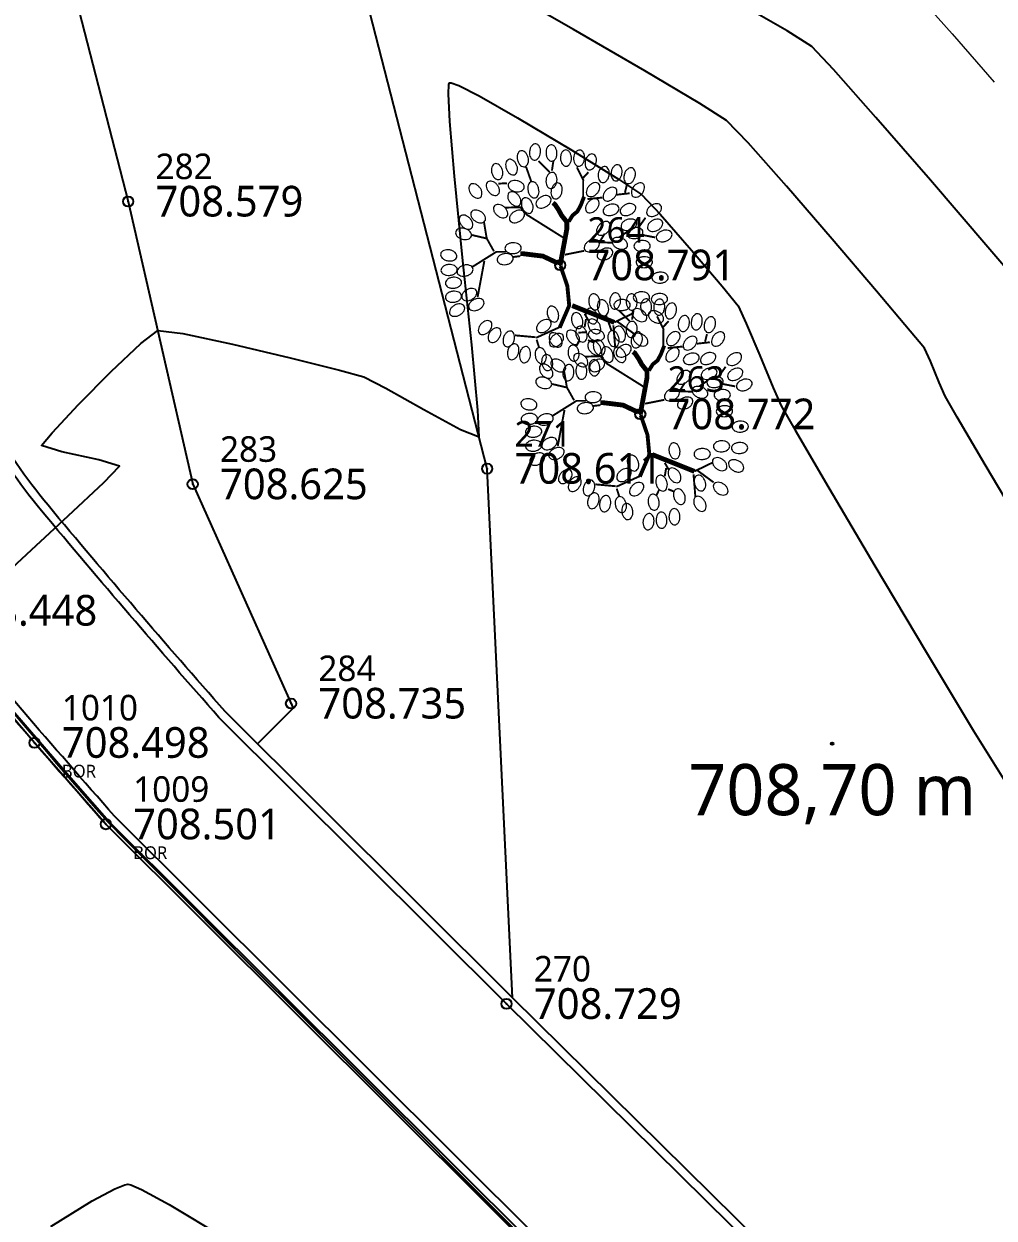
# Model space of a CAD drawing. Header units: metres. Extents: x 429510 to 429857, y 4467140 to 4467333.
# Drawn here: x 429558.35 to 429569.74, y 4467252.01 to 4467266.02 of the extents above; entities that cross this region are included whole.
import ezdxf

# ---------------------------------------------------------------- set-up
doc = ezdxf.new("R2010")
doc.units = ezdxf.units.M
doc.header["$LTSCALE"] = 4
doc.header["$PDMODE"] = 32
doc.header["$PDSIZE"] = 0.12
for name, color, linetype in [('C-ETIQ', 7, 'Continuous'), ('C-MARC', 7, 'Continuous'), ('C-PUNTOS', 7, 'Continuous'), ('C-SUPE-ETIQ_Puntos', 92, 'Continuous'), ('C-TOPO-FEAT', 94, 'Continuous')]:
    doc.layers.add(name, color=color, linetype=linetype)
doc.layers.add('C-SUPE_CurvasMaestras', color=48, linetype='Continuous', lineweight=18, true_color=0x574100)
doc.layers.add('TRIAL-BORDILLO', color=232, linetype='Continuous', lineweight=9, true_color=0xc70063)
doc.layers.add('C-SUPE_CurvasNivel', color=42, linetype='Continuous', true_color=0xb38600)
doc.layers.add('TB-ARBOL', color=94, linetype='Continuous', true_color=0x03a003)
doc.layers.add('TRIAL-ACERA', color=125, linetype='Continuous', lineweight=9)
doc.styles.get("Standard").update_dxf_attribs({"font": 'segoeuil.ttf'})
doc.styles.add('Trial_standard', font='segoeuisl.ttf')

# ---------------------------------------------------------------- blocks, each defined once
blk = doc.blocks.new('*U24')
at = {"layer": 'TB-ARBOL', "color": 84, "lineweight": 0, "true_color": 0x369720}
for points in [[(-0.674, 2.118, 0.139214), (-0.634, 2.125, 0.107097), (-0.594, 2.157, 0.080118), (-0.563, 2.209, 0.082766), (-0.551, 2.266, 0.067841), (-0.552, 2.33, 0.080118), (-0.57, 2.381, 0.107097), (-0.603, 2.421, 0.139214), (-0.64, 2.436, 0.139214), (-0.68, 2.429, 0.107097), (-0.72, 2.397, 0.080118), (-0.748, 2.35, 0.067841), (-0.763, 2.288, 0.067841), (-0.761, 2.224, 0.080118), (-0.744, 2.173, 0.107097), (-0.711, 2.133, 0.139214)], [(-0.325, 2.099, 0.139214), (-0.287, 2.112, 0.107097), (-0.252, 2.15, 0.080118), (-0.23, 2.207, 0.082766), (-0.228, 2.265, 0.067841), (-0.241, 2.328, 0.080118), (-0.266, 2.376, 0.107097), (-0.306, 2.409, 0.139214), (-0.345, 2.417, 0.139214), (-0.382, 2.404, 0.107097), (-0.417, 2.366, 0.080118), (-0.437, 2.315, 0.067841), (-0.441, 2.251, 0.067841), (-0.429, 2.189, 0.080118), (-0.403, 2.141, 0.107097), (-0.364, 2.107, 0.139214)], [(-1.057, 1.833, 0.139214), (-1.025, 1.857, 0.107097), (-1.004, 1.904, 0.080118), (-1, 1.964, 0.082766), (-1.016, 2.021, 0.067841), (-1.047, 2.077, 0.080118), (-1.086, 2.114, 0.107097), (-1.134, 2.134, 0.139214), (-1.174, 2.13, 0.139214), (-1.205, 2.106, 0.107097), (-1.227, 2.059, 0.080118), (-1.23, 2.005, 0.067841), (-1.215, 1.943, 0.067841), (-1.184, 1.887, 0.080118), (-1.145, 1.849, 0.107097), (-1.097, 1.829, 0.139214)], [(-0.855, 1.99, 0.139214), (-0.82, 2.01, 0.107097), (-0.794, 2.054, 0.080118), (-0.783, 2.113, 0.082766), (-0.791, 2.171, 0.067841), (-0.816, 2.23, 0.080118), (-0.85, 2.272, 0.107097), (-0.895, 2.298, 0.139214), (-0.935, 2.299, 0.139214), (-0.97, 2.278, 0.107097), (-0.997, 2.234, 0.080118), (-1.006, 2.181, 0.067841), (-0.999, 2.117, 0.067841), (-0.974, 2.058, 0.080118), (-0.94, 2.016, 0.107097), (-0.895, 1.991, 0.139214)], [(-0.056, 2.318, 0.139214), (-0.094, 2.306, 0.107097), (-0.13, 2.269, 0.080118), (-0.154, 2.213, 0.082766), (-0.158, 2.155, 0.067841), (-0.147, 2.092, 0.080118), (-0.123, 2.044, 0.107097), (-0.084, 2.009, 0.139214), (-0.046, 1.999, 0.139214), (-0.008, 2.012, 0.107097), (0.028, 2.049, 0.080118), (0.049, 2.099, 0.067841), (0.056, 2.162, 0.067841), (0.045, 2.225, 0.080118), (0.021, 2.274, 0.107097), (-0.017, 2.309, 0.139214)], [(0.221, 2.316, 0.139214), (0.181, 2.309, 0.107097), (0.141, 2.276, 0.080118), (0.111, 2.224, 0.082766), (0.1, 2.166, 0.067841), (0.103, 2.102, 0.080118), (0.122, 2.051, 0.107097), (0.156, 2.012, 0.139214), (0.193, 1.998, 0.139214), (0.232, 2.006, 0.107097), (0.273, 2.038, 0.080118), (0.299, 2.086, 0.067841), (0.313, 2.148, 0.067841), (0.31, 2.212, 0.080118), (0.292, 2.263, 0.107097), (0.258, 2.302, 0.139214)], [(0.478, 2.236, 0.139214), (0.438, 2.236, 0.107097), (0.392, 2.212, 0.080118), (0.353, 2.167, 0.082766), (0.331, 2.113, 0.067841), (0.322, 2.049, 0.080118), (0.33, 1.995, 0.107097), (0.356, 1.951, 0.139214), (0.389, 1.93, 0.139214), (0.429, 1.929, 0.107097), (0.475, 1.954, 0.080118), (0.511, 1.995, 0.067841), (0.536, 2.053, 0.067841), (0.546, 2.117, 0.080118), (0.538, 2.17, 0.107097), (0.512, 2.215, 0.139214)], [(-1.356, 1.74, 0.139214), (-1.322, 1.761, 0.107097), (-1.296, 1.805, 0.080118), (-1.286, 1.865, 0.082766), (-1.295, 1.922, 0.067841), (-1.321, 1.981, 0.080118), (-1.356, 2.023, 0.107097), (-1.401, 2.047, 0.139214), (-1.441, 2.048, 0.139214), (-1.475, 2.027, 0.107097), (-1.501, 1.982, 0.080118), (-1.51, 1.929, 0.067841), (-1.502, 1.865, 0.067841), (-1.476, 1.806, 0.080118), (-1.441, 1.765, 0.107097), (-1.396, 1.74, 0.139214)], [(-0.313, 1.879, 0.139214), (-0.352, 1.873, 0.107097), (-0.394, 1.843, 0.080118), (-0.426, 1.792, 0.082766), (-0.44, 1.735, 0.067841), (-0.44, 1.671, 0.080118), (-0.424, 1.619, 0.107097), (-0.392, 1.579, 0.139214), (-0.355, 1.563, 0.139214), (-0.315, 1.569, 0.107097), (-0.274, 1.599, 0.080118), (-0.245, 1.645, 0.067841), (-0.228, 1.707, 0.067841), (-0.228, 1.771, 0.080118), (-0.244, 1.823, 0.107097), (-0.276, 1.863, 0.139214)], [(0.718, 1.993, 0.139214), (0.678, 1.989, 0.107097), (0.635, 1.961, 0.080118), (0.6, 1.912, 0.082766), (0.582, 1.856, 0.067841), (0.579, 1.793, 0.080118), (0.592, 1.74, 0.107097), (0.621, 1.698, 0.139214), (0.657, 1.679, 0.139214), (0.697, 1.683, 0.107097), (0.74, 1.711, 0.080118), (0.772, 1.755, 0.067841), (0.793, 1.816, 0.067841), (0.796, 1.88, 0.080118), (0.783, 1.932, 0.107097), (0.754, 1.975, 0.139214)], [(0.971, 2.026, 0.139214), (0.931, 2.023, 0.107097), (0.888, 1.995, 0.080118), (0.852, 1.946, 0.082766), (0.835, 1.89, 0.067841), (0.832, 1.826, 0.080118), (0.845, 1.773, 0.107097), (0.874, 1.731, 0.139214), (0.91, 1.713, 0.139214), (0.95, 1.716, 0.107097), (0.993, 1.744, 0.080118), (1.025, 1.789, 0.067841), (1.045, 1.849, 0.067841), (1.049, 1.913, 0.080118), (1.036, 1.966, 0.107097), (1.007, 2.008, 0.139214)], [(1.244, 1.966, 0.139214), (1.204, 1.967, 0.107097), (1.158, 1.944, 0.080118), (1.117, 1.9, 0.082766), (1.094, 1.846, 0.067841), (1.083, 1.783, 0.080118), (1.09, 1.729, 0.107097), (1.115, 1.684, 0.139214), (1.149, 1.662, 0.139214), (1.189, 1.661, 0.107097), (1.235, 1.684, 0.080118), (1.271, 1.724, 0.067841), (1.298, 1.782, 0.067841), (1.309, 1.845, 0.080118), (1.302, 1.899, 0.107097), (1.277, 1.944, 0.139214)], [(-1.726, 1.388, 0.139214), (-1.702, 1.42, 0.107097), (-1.694, 1.471, 0.080118), (-1.706, 1.53, 0.082766), (-1.736, 1.58, 0.067841), (-1.781, 1.625, 0.080118), (-1.829, 1.651, 0.107097), (-1.88, 1.657, 0.139214), (-1.918, 1.643, 0.139214), (-1.942, 1.611, 0.107097), (-1.95, 1.56, 0.080118), (-1.939, 1.507, 0.067841), (-1.907, 1.451, 0.067841), (-1.862, 1.406, 0.080118), (-1.815, 1.38, 0.107097), (-1.763, 1.373, 0.139214)], [(-1.382, 1.443, 0.139214), (-1.359, 1.475, 0.107097), (-1.352, 1.526, 0.080118), (-1.366, 1.585, 0.082766), (-1.397, 1.634, 0.067841), (-1.444, 1.679, 0.080118), (-1.492, 1.703, 0.107097), (-1.543, 1.708, 0.139214), (-1.58, 1.693, 0.139214), (-1.604, 1.661, 0.107097), (-1.611, 1.609, 0.080118), (-1.598, 1.557, 0.067841), (-1.565, 1.502, 0.067841), (-1.519, 1.457, 0.080118), (-1.471, 1.432, 0.107097), (-1.419, 1.427, 0.139214)], [(-0.868, 1.579, 0.139214), (-0.871, 1.618, 0.107097), (-0.9, 1.662, 0.080118), (-0.948, 1.697, 0.082766), (-1.004, 1.714, 0.067841), (-1.068, 1.718, 0.080118), (-1.121, 1.705, 0.107097), (-1.163, 1.675, 0.139214), (-1.181, 1.639, 0.139214), (-1.178, 1.599, 0.107097), (-1.15, 1.556, 0.080118), (-1.106, 1.524, 0.067841), (-1.045, 1.504, 0.067841), (-0.981, 1.5, 0.080118), (-0.928, 1.513, 0.107097), (-0.886, 1.543, 0.139214)], [(-0.726, 1.692, 0.139214), (-0.761, 1.672, 0.107097), (-0.789, 1.629, 0.080118), (-0.8, 1.57, 0.082766), (-0.792, 1.512, 0.067841), (-0.769, 1.452, 0.080118), (-0.735, 1.41, 0.107097), (-0.69, 1.384, 0.139214), (-0.65, 1.382, 0.139214), (-0.616, 1.402, 0.107097), (-0.588, 1.446, 0.080118), (-0.578, 1.499, 0.067841), (-0.585, 1.563, 0.067841), (-0.608, 1.622, 0.080118), (-0.642, 1.665, 0.107097), (-0.686, 1.691, 0.139214)], [(-0.195, 1.671, 0.139214), (-0.235, 1.67, 0.107097), (-0.28, 1.644, 0.080118), (-0.317, 1.597, 0.082766), (-0.337, 1.542, 0.067841), (-0.344, 1.478, 0.080118), (-0.333, 1.425, 0.107097), (-0.306, 1.381, 0.139214), (-0.271, 1.361, 0.139214), (-0.231, 1.363, 0.107097), (-0.186, 1.389, 0.080118), (-0.152, 1.431, 0.067841), (-0.129, 1.491, 0.067841), (-0.122, 1.555, 0.080118), (-0.133, 1.608, 0.107097), (-0.16, 1.651, 0.139214)], [(0.589, 1.659, 0.139214), (0.553, 1.677, 0.107097), (0.502, 1.676, 0.080118), (0.446, 1.653, 0.082766), (0.402, 1.614, 0.067841), (0.366, 1.562, 0.080118), (0.349, 1.51, 0.107097), (0.352, 1.458, 0.139214), (0.373, 1.424, 0.139214), (0.409, 1.406, 0.107097), (0.461, 1.408, 0.080118), (0.511, 1.429, 0.067841), (0.56, 1.469, 0.067841), (0.596, 1.522, 0.080118), (0.613, 1.574, 0.107097), (0.61, 1.625, 0.139214)], [(1.456, 1.659, 0.139214), (1.419, 1.674, 0.107097), (1.368, 1.669, 0.080118), (1.314, 1.641, 0.082766), (1.274, 1.6, 0.067841), (1.241, 1.544, 0.080118), (1.229, 1.492, 0.107097), (1.236, 1.44, 0.139214), (1.259, 1.408, 0.139214), (1.296, 1.393, 0.107097), (1.348, 1.398, 0.080118), (1.396, 1.423, 0.067841), (1.442, 1.468, 0.067841), (1.474, 1.523, 0.080118), (1.487, 1.576, 0.107097), (1.48, 1.627, 0.139214)], [(-1.16, 1.484, 0.139214), (-1.184, 1.452, 0.107097), (-1.19, 1.401, 0.080118), (-1.176, 1.342, 0.082766), (-1.144, 1.293, 0.067841), (-1.098, 1.249, 0.080118), (-1.049, 1.225, 0.107097), (-0.998, 1.22, 0.139214), (-0.961, 1.235, 0.139214), (-0.938, 1.268, 0.107097), (-0.931, 1.319, 0.080118), (-0.944, 1.372, 0.067841), (-0.977, 1.427, 0.067841), (-1.024, 1.471, 0.080118), (-1.072, 1.495, 0.107097), (-1.124, 1.5, 0.139214)], [(-0.351, 1.383, 0.139214), (-0.38, 1.41, 0.107097), (-0.43, 1.425, 0.080118), (-0.49, 1.419, 0.082766), (-0.543, 1.395, 0.067841), (-0.594, 1.355, 0.080118), (-0.625, 1.311, 0.107097), (-0.637, 1.261, 0.139214), (-0.627, 1.222, 0.139214), (-0.598, 1.194, 0.107097), (-0.548, 1.18, 0.080118), (-0.494, 1.185, 0.067841), (-0.435, 1.21, 0.067841), (-0.385, 1.249, 0.080118), (-0.354, 1.294, 0.107097), (-0.341, 1.344, 0.139214)], [(0.923, 1.565, 0.139214), (0.888, 1.584, 0.107097), (0.837, 1.586, 0.080118), (0.78, 1.565, 0.082766), (0.735, 1.529, 0.067841), (0.696, 1.478, 0.080118), (0.677, 1.427, 0.107097), (0.677, 1.375, 0.139214), (0.697, 1.34, 0.139214), (0.731, 1.321, 0.107097), (0.783, 1.319, 0.080118), (0.834, 1.338, 0.067841), (0.885, 1.377, 0.067841), (0.924, 1.427, 0.080118), (0.943, 1.478, 0.107097), (0.943, 1.53, 0.139214)], [(-1.207, 1.019, 0.139214), (-1.191, 1.055, 0.107097), (-1.195, 1.107, 0.080118), (-1.221, 1.161, 0.082766), (-1.261, 1.203, 0.067841), (-1.315, 1.237, 0.080118), (-1.368, 1.251, 0.107097), (-1.419, 1.246, 0.139214), (-1.452, 1.223, 0.139214), (-1.468, 1.187, 0.107097), (-1.465, 1.135, 0.080118), (-1.441, 1.086, 0.067841), (-1.398, 1.039, 0.067841), (-1.344, 1.005, 0.080118), (-1.292, 0.991, 0.107097), (-1.24, 0.996, 0.139214)], [(-0.867, 1.379, 0.139214), (-0.899, 1.354, 0.107097), (-0.92, 1.307, 0.080118), (-0.923, 1.247, 0.082766), (-0.908, 1.191, 0.067841), (-0.876, 1.135, 0.080118), (-0.837, 1.098, 0.107097), (-0.789, 1.078, 0.139214), (-0.749, 1.082, 0.139214), (-0.717, 1.107, 0.107097), (-0.696, 1.154, 0.080118), (-0.693, 1.208, 0.067841), (-0.709, 1.27, 0.067841), (-0.74, 1.326, 0.080118), (-0.78, 1.363, 0.107097), (-0.827, 1.383, 0.139214)], [(0.573, 1.343, 0.139214), (0.537, 1.361, 0.107097), (0.485, 1.359, 0.080118), (0.43, 1.336, 0.082766), (0.387, 1.297, 0.067841), (0.351, 1.244, 0.080118), (0.334, 1.192, 0.107097), (0.338, 1.14, 0.139214), (0.359, 1.107, 0.139214), (0.395, 1.089, 0.107097), (0.447, 1.091, 0.080118), (0.497, 1.112, 0.067841), (0.546, 1.153, 0.067841), (0.582, 1.206, 0.080118), (0.598, 1.258, 0.107097), (0.594, 1.31, 0.139214)], [(0.986, 1.188, 0.139214), (0.965, 1.222, 0.107097), (0.921, 1.249, 0.080118), (0.862, 1.259, 0.082766), (0.804, 1.249, 0.067841), (0.745, 1.224, 0.080118), (0.704, 1.189, 0.107097), (0.679, 1.144, 0.139214), (0.678, 1.104, 0.139214), (0.699, 1.07, 0.107097), (0.743, 1.043, 0.080118), (0.797, 1.035, 0.067841), (0.861, 1.043, 0.067841), (0.919, 1.068, 0.080118), (0.961, 1.103, 0.107097), (0.986, 1.148, 0.139214)], [(1.309, 1.215, 0.139214), (1.284, 1.246, 0.107097), (1.236, 1.266, 0.080118), (1.176, 1.267, 0.082766), (1.12, 1.25, 0.067841), (1.066, 1.216, 0.080118), (1.029, 1.176, 0.107097), (1.012, 1.127, 0.139214), (1.017, 1.088, 0.139214), (1.042, 1.057, 0.107097), (1.09, 1.037, 0.080118), (1.144, 1.036, 0.067841), (1.206, 1.053, 0.067841), (1.261, 1.087, 0.080118), (1.297, 1.127, 0.107097), (1.315, 1.176, 0.139214)], [(1.807, 1.227, 0.139214), (1.777, 1.254, 0.107097), (1.727, 1.266, 0.080118), (1.667, 1.257, 0.082766), (1.615, 1.231, 0.067841), (1.566, 1.19, 0.080118), (1.537, 1.144, 0.107097), (1.527, 1.093, 0.139214), (1.538, 1.055, 0.139214), (1.568, 1.028, 0.107097), (1.619, 1.016, 0.080118), (1.672, 1.024, 0.067841), (1.731, 1.051, 0.067841), (1.779, 1.092, 0.080118), (1.809, 1.138, 0.107097), (1.819, 1.189, 0.139214)], [(-1.901, 0.786, 0.139214), (-1.879, 0.819, 0.107097), (-1.876, 0.871, 0.080118), (-1.894, 0.928, 0.082766), (-1.928, 0.976, 0.067841), (-1.977, 1.017, 0.080118), (-2.026, 1.039, 0.107097), (-2.078, 1.04, 0.139214), (-2.114, 1.023, 0.139214), (-2.135, 0.989, 0.107097), (-2.139, 0.938, 0.080118), (-2.123, 0.886, 0.067841), (-2.087, 0.833, 0.067841), (-2.038, 0.791, 0.080118), (-1.988, 0.77, 0.107097), (-1.937, 0.768, 0.139214)], [(-1.636, 0.928, 0.139214), (-1.624, 0.966, 0.107097), (-1.633, 1.017, 0.080118), (-1.665, 1.068, 0.082766), (-1.709, 1.106, 0.067841), (-1.767, 1.134, 0.080118), (-1.821, 1.142, 0.107097), (-1.871, 1.131, 0.139214), (-1.902, 1.106, 0.139214), (-1.914, 1.067, 0.107097), (-1.905, 1.017, 0.080118), (-1.876, 0.97, 0.067841), (-1.828, 0.928, 0.067841), (-1.771, 0.9, 0.080118), (-1.717, 0.891, 0.107097), (-1.667, 0.902, 0.139214)], [(-0.87, 1.096, 0.139214), (-0.899, 1.124, 0.107097), (-0.948, 1.138, 0.080118), (-1.009, 1.133, 0.082766), (-1.062, 1.109, 0.067841), (-1.113, 1.07, 0.080118), (-1.144, 1.026, 0.107097), (-1.157, 0.976, 0.139214), (-1.147, 0.937, 0.139214), (-1.118, 0.909, 0.107097), (-1.069, 0.895, 0.080118), (-1.015, 0.9, 0.067841), (-0.955, 0.924, 0.067841), (-0.905, 0.963, 0.080118), (-0.873, 1.007, 0.107097), (-0.861, 1.057, 0.139214)], [(1.205, 0.967, 0.082766), (1.148, 0.955, 0.067841), (1.09, 0.926, 0.080118), (1.05, 0.889, 0.107097), (1.028, 0.842, 0.139214), (1.03, 0.803, 0.139214), (1.053, 0.769, 0.107097), (1.098, 0.746, 0.080118), (1.152, 0.74, 0.067841), (1.215, 0.752, 0.067841), (1.273, 0.78, 0.080118), (1.312, 0.817, 0.107097), (1.335, 0.864, 0.139214), (1.333, 0.904, 0.139214), (1.31, 0.937, 0.107097), (1.264, 0.961, 0.080118)], [(1.628, 0.724, 0.080118), (1.682, 0.726, 0.067841), (1.743, 0.748, 0.067841), (1.795, 0.785, 0.080118), (1.828, 0.828, 0.107097), (1.843, 0.877, 0.139214), (1.835, 0.916, 0.139214), (1.808, 0.945, 0.107097), (1.759, 0.962, 0.080118), (1.699, 0.959, 0.082766), (1.644, 0.938, 0.067841), (1.592, 0.901, 0.080118), (1.558, 0.858, 0.107097), (1.544, 0.809, 0.139214), (1.552, 0.77, 0.139214), (1.579, 0.74, 0.107097)], [(-1.902, 0.631, 0.139214), (-1.901, 0.671, 0.107097), (-1.926, 0.716, 0.080118), (-1.971, 0.756, 0.082766), (-2.025, 0.778, 0.067841), (-2.089, 0.787, 0.080118), (-2.142, 0.779, 0.107097), (-2.187, 0.753, 0.139214), (-2.208, 0.719, 0.139214), (-2.208, 0.679, 0.107097), (-2.184, 0.633, 0.080118), (-2.143, 0.598, 0.067841), (-2.084, 0.572, 0.067841), (-2.021, 0.563, 0.080118), (-1.967, 0.571, 0.107097), (-1.923, 0.597, 0.139214)], [(0.761, 0.915, 0.107097), (0.71, 0.916, 0.080118), (0.653, 0.896, 0.082766), (0.608, 0.859, 0.067841), (0.569, 0.808, 0.080118), (0.55, 0.757, 0.107097), (0.551, 0.706, 0.139214), (0.57, 0.671, 0.139214), (0.605, 0.651, 0.107097), (0.657, 0.65, 0.080118), (0.708, 0.669, 0.067841), (0.759, 0.707, 0.067841), (0.797, 0.758, 0.080118), (0.816, 0.809, 0.107097), (0.816, 0.861, 0.139214), (0.796, 0.896, 0.139214)], [(1.199, 0.601, 0.080118), (1.251, 0.586, 0.067841), (1.315, 0.587, 0.067841), (1.376, 0.605, 0.080118), (1.422, 0.635, 0.107097), (1.451, 0.677, 0.139214), (1.456, 0.717, 0.139214), (1.44, 0.753, 0.107097), (1.399, 0.784, 0.080118), (1.341, 0.801, 0.082766), (1.283, 0.798, 0.067841), (1.221, 0.78, 0.080118), (1.176, 0.75, 0.107097), (1.146, 0.708, 0.139214), (1.141, 0.668, 0.139214), (1.158, 0.632, 0.107097)], [(2.022, 0.686, 0.139214), (1.999, 0.719, 0.107097), (1.953, 0.743, 0.080118), (1.893, 0.75, 0.082766), (1.836, 0.737, 0.067841), (1.779, 0.709, 0.080118), (1.739, 0.672, 0.107097), (1.717, 0.625, 0.139214), (1.719, 0.585, 0.139214), (1.742, 0.552, 0.107097), (1.787, 0.528, 0.080118), (1.841, 0.522, 0.067841), (1.904, 0.534, 0.067841), (1.962, 0.563, 0.080118), (2.001, 0.6, 0.107097), (2.023, 0.646, 0.139214)], [(-1.245, 0.391, 0.139214), (-1.233, 0.353, 0.107097), (-1.196, 0.317, 0.080118), (-1.14, 0.294, 0.082766), (-1.082, 0.29, 0.067841), (-1.019, 0.301, 0.080118), (-0.97, 0.325, 0.107097), (-0.936, 0.363, 0.139214), (-0.926, 0.402, 0.139214), (-0.938, 0.44, 0.107097), (-0.975, 0.476, 0.080118), (-1.026, 0.497, 0.067841), (-1.089, 0.504, 0.067841), (-1.152, 0.493, 0.080118), (-1.201, 0.469, 0.107097), (-1.235, 0.43, 0.139214)], [(0.566, 0.551, 0.107097), (0.517, 0.566, 0.080118), (0.456, 0.562, 0.082766), (0.403, 0.539, 0.067841), (0.351, 0.501, 0.080118), (0.319, 0.457, 0.107097), (0.306, 0.407, 0.139214), (0.315, 0.368, 0.139214), (0.343, 0.34, 0.107097), (0.392, 0.325, 0.080118), (0.446, 0.329, 0.067841), (0.506, 0.352, 0.067841), (0.557, 0.39, 0.080118), (0.59, 0.434, 0.107097), (0.603, 0.483, 0.139214), (0.594, 0.522, 0.139214)], [(1.151, 0.432, 0.139214), (1.155, 0.472, 0.107097), (1.136, 0.519, 0.080118), (1.095, 0.563, 0.082766), (1.043, 0.591, 0.067841), (0.981, 0.607, 0.080118), (0.927, 0.605, 0.107097), (0.88, 0.584, 0.139214), (0.855, 0.552, 0.139214), (0.851, 0.512, 0.107097), (0.87, 0.464, 0.080118), (0.907, 0.425, 0.067841), (0.963, 0.393, 0.067841), (1.025, 0.377, 0.080118), (1.079, 0.379, 0.107097), (1.126, 0.4, 0.139214)], [(1.38, 0.339, 0.067841), (1.443, 0.333, 0.067841), (1.507, 0.343, 0.080118), (1.555, 0.368, 0.107097), (1.59, 0.406, 0.139214), (1.599, 0.445, 0.139214), (1.587, 0.483, 0.107097), (1.55, 0.519, 0.080118), (1.495, 0.542, 0.082766), (1.436, 0.546, 0.067841), (1.373, 0.536, 0.080118), (1.325, 0.511, 0.107097), (1.29, 0.473, 0.139214), (1.28, 0.434, 0.139214), (1.293, 0.396, 0.107097), (1.33, 0.36, 0.080118)], [(-2.188, 0.227, 0.139214), (-2.192, 0.267, 0.107097), (-2.221, 0.31, 0.080118), (-2.27, 0.344, 0.082766), (-2.326, 0.361, 0.067841), (-2.39, 0.363, 0.080118), (-2.443, 0.35, 0.107097), (-2.485, 0.32, 0.139214), (-2.502, 0.284, 0.139214), (-2.498, 0.244, 0.107097), (-2.47, 0.201, 0.080118), (-2.425, 0.17, 0.067841), (-2.365, 0.15, 0.067841), (-2.301, 0.147, 0.080118), (-2.248, 0.161, 0.107097), (-2.206, 0.191, 0.139214)], [(-1.398, 0.163, 0.139214), (-1.383, 0.126, 0.107097), (-1.343, 0.093, 0.080118), (-1.285, 0.075, 0.082766), (-1.227, 0.076, 0.067841), (-1.165, 0.092, 0.080118), (-1.119, 0.121, 0.107097), (-1.088, 0.162, 0.139214), (-1.082, 0.201, 0.139214), (-1.097, 0.238, 0.107097), (-1.137, 0.271, 0.080118), (-1.189, 0.287, 0.067841), (-1.253, 0.288, 0.067841), (-1.315, 0.272, 0.080118), (-1.361, 0.243, 0.107097), (-1.392, 0.202, 0.139214)], [(0.86, 0.345, 0.139214), (0.834, 0.376, 0.107097), (0.787, 0.396, 0.080118), (0.726, 0.397, 0.082766), (0.671, 0.379, 0.067841), (0.616, 0.346, 0.080118), (0.58, 0.305, 0.107097), (0.562, 0.257, 0.139214), (0.567, 0.217, 0.139214), (0.593, 0.186, 0.107097), (0.64, 0.167, 0.080118), (0.695, 0.166, 0.067841), (0.756, 0.183, 0.067841), (0.811, 0.216, 0.080118), (0.847, 0.257, 0.107097), (0.865, 0.305, 0.139214)], [(-2.496, -0.042, 0.139214), (-2.482, -0.079, 0.107097), (-2.443, -0.114, 0.080118), (-2.386, -0.134, 0.082766), (-2.328, -0.136, 0.067841), (-2.265, -0.122, 0.080118), (-2.218, -0.095, 0.107097), (-2.185, -0.055, 0.139214), (-2.178, -0.016, 0.139214), (-2.192, 0.021, 0.107097), (-2.23, 0.055, 0.080118), (-2.281, 0.074, 0.067841), (-2.345, 0.078, 0.067841), (-2.408, 0.064, 0.080118), (-2.455, 0.037, 0.107097), (-2.488, -0.003, 0.139214)], [(-2.178, -0.084, 0.139214), (-2.157, -0.118, 0.107097), (-2.113, -0.144, 0.080118), (-2.053, -0.154, 0.082766), (-1.996, -0.145, 0.067841), (-1.937, -0.12, 0.080118), (-1.895, -0.085, 0.107097), (-1.871, -0.04, 0.139214), (-1.87, 0, 0.139214), (-1.891, 0.035, 0.107097), (-1.935, 0.061, 0.080118), (-1.989, 0.07, 0.067841), (-2.052, 0.061, 0.067841), (-2.111, 0.036, 0.080118), (-2.153, 0.001, 0.107097), (-2.177, -0.044, 0.139214)], [(1.642, 0.127, 0.139214), (1.629, 0.165, 0.107097), (1.592, 0.201, 0.080118), (1.537, 0.224, 0.082766), (1.479, 0.229, 0.067841), (1.415, 0.218, 0.080118), (1.367, 0.194, 0.107097), (1.332, 0.155, 0.139214), (1.323, 0.116, 0.139214), (1.335, 0.078, 0.107097), (1.372, 0.042, 0.080118), (1.422, 0.021, 0.067841), (1.486, 0.015, 0.067841), (1.549, 0.026, 0.080118), (1.597, 0.05, 0.107097), (1.632, 0.088, 0.139214)], [(-2.411, -0.293, 0.139214), (-2.397, -0.33, 0.107097), (-2.359, -0.364, 0.080118), (-2.302, -0.385, 0.082766), (-2.244, -0.387, 0.067841), (-2.181, -0.373, 0.080118), (-2.134, -0.346, 0.107097), (-2.101, -0.306, 0.139214), (-2.093, -0.267, 0.139214), (-2.107, -0.23, 0.107097), (-2.146, -0.195, 0.080118), (-2.197, -0.177, 0.067841), (-2.261, -0.173, 0.067841), (-2.323, -0.187, 0.080118), (-2.371, -0.214, 0.107097), (-2.403, -0.254, 0.139214)], [(1.951, -0.174, 0.139214), (1.939, -0.136, 0.107097), (1.902, -0.1, 0.080118), (1.846, -0.077, 0.082766), (1.788, -0.073, 0.067841), (1.725, -0.083, 0.080118), (1.676, -0.108, 0.107097), (1.642, -0.146, 0.139214), (1.632, -0.185, 0.139214), (1.644, -0.223, 0.107097), (1.681, -0.259, 0.080118), (1.732, -0.28, 0.067841), (1.795, -0.286, 0.067841), (1.858, -0.276, 0.080118), (1.907, -0.251, 0.107097), (1.941, -0.213, 0.139214)], [(-2.411, -0.57, 0.139214), (-2.396, -0.607, 0.107097), (-2.356, -0.64, 0.080118), (-2.299, -0.659, 0.082766), (-2.24, -0.659, 0.067841), (-2.178, -0.643, 0.080118), (-2.132, -0.615, 0.107097), (-2.1, -0.574, 0.139214), (-2.094, -0.535, 0.139214), (-2.109, -0.498, 0.107097), (-2.148, -0.465, 0.080118), (-2.2, -0.448, 0.067841), (-2.264, -0.446, 0.067841), (-2.326, -0.461, 0.080118), (-2.372, -0.489, 0.107097), (-2.404, -0.53, 0.139214)], [(-2.083, -0.586, 0.139214), (-2.055, -0.615, 0.107097), (-2.006, -0.631, 0.080118), (-1.946, -0.627, 0.082766), (-1.892, -0.605, 0.067841), (-1.84, -0.567, 0.080118), (-1.807, -0.524, 0.107097), (-1.793, -0.474, 0.139214), (-1.802, -0.435, 0.139214), (-1.83, -0.407, 0.107097), (-1.879, -0.391, 0.080118), (-1.933, -0.394, 0.067841), (-1.993, -0.417, 0.067841), (-2.045, -0.454, 0.080118), (-2.077, -0.498, 0.107097), (-2.091, -0.547, 0.139214)], [(1.585, -0.559, 0.139214), (1.573, -0.521, 0.107097), (1.536, -0.485, 0.080118), (1.481, -0.461, 0.082766), (1.422, -0.457, 0.067841), (1.359, -0.468, 0.080118), (1.311, -0.492, 0.107097), (1.276, -0.531, 0.139214), (1.266, -0.569, 0.139214), (1.279, -0.608, 0.107097), (1.316, -0.644, 0.080118), (1.366, -0.665, 0.067841), (1.429, -0.671, 0.067841), (1.493, -0.66, 0.080118), (1.541, -0.636, 0.107097), (1.576, -0.598, 0.139214)], [(-2.32, -0.891, 0.139214), (-2.292, -0.92, 0.107097), (-2.242, -0.935, 0.080118), (-2.182, -0.93, 0.082766), (-2.129, -0.908, 0.067841), (-2.077, -0.869, 0.080118), (-2.045, -0.826, 0.107097), (-2.032, -0.776, 0.139214), (-2.041, -0.737, 0.139214), (-2.069, -0.709, 0.107097), (-2.118, -0.693, 0.080118), (-2.172, -0.697, 0.067841), (-2.232, -0.72, 0.067841), (-2.283, -0.759, 0.080118), (-2.316, -0.803, 0.107097), (-2.329, -0.852, 0.139214)], [(-1.948, -0.776, 0.139214), (-1.921, -0.806, 0.107097), (-1.873, -0.824, 0.080118), (-1.812, -0.822, 0.082766), (-1.758, -0.802, 0.067841), (-1.704, -0.767, 0.080118), (-1.67, -0.725, 0.107097), (-1.654, -0.676, 0.139214), (-1.661, -0.636, 0.139214), (-1.688, -0.607, 0.107097), (-1.736, -0.589, 0.080118), (-1.79, -0.59, 0.067841), (-1.851, -0.61, 0.067841), (-1.904, -0.646, 0.080118), (-1.939, -0.688, 0.107097), (-1.955, -0.737, 0.139214)], [(0.478, -0.496, 0.139214), (0.442, -0.513, 0.107097), (0.411, -0.555, 0.080118), (0.396, -0.613, 0.082766), (0.399, -0.671, 0.067841), (0.418, -0.732, 0.080118), (0.449, -0.777, 0.107097), (0.491, -0.806, 0.139214), (0.531, -0.811, 0.139214), (0.567, -0.794, 0.107097), (0.598, -0.752, 0.080118), (0.612, -0.7, 0.067841), (0.61, -0.636, 0.067841), (0.591, -0.575, 0.080118), (0.561, -0.53, 0.107097), (0.518, -0.501, 0.139214)], [(1.206, -0.71, 0.139214), (1.194, -0.672, 0.107097), (1.157, -0.636, 0.080118), (1.101, -0.613, 0.082766), (1.043, -0.608, 0.067841), (0.98, -0.619, 0.080118), (0.931, -0.643, 0.107097), (0.897, -0.682, 0.139214), (0.887, -0.721, 0.139214), (0.899, -0.759, 0.107097), (0.936, -0.795, 0.080118), (0.986, -0.816, 0.067841), (1.05, -0.822, 0.067841), (1.113, -0.811, 0.080118), (1.162, -0.787, 0.107097), (1.196, -0.749, 0.139214)], [(1.937, -0.593, 0.139214), (1.925, -0.555, 0.107097), (1.888, -0.519, 0.080118), (1.832, -0.495, 0.082766), (1.774, -0.491, 0.067841), (1.711, -0.502, 0.080118), (1.662, -0.526, 0.107097), (1.628, -0.565, 0.139214), (1.618, -0.603, 0.139214), (1.63, -0.642, 0.107097), (1.667, -0.678, 0.080118), (1.717, -0.699, 0.067841), (1.781, -0.705, 0.067841), (1.844, -0.694, 0.080118), (1.893, -0.67, 0.107097), (1.927, -0.632, 0.139214)], [(-0.355, -0.74, 0.139214), (-0.389, -0.762, 0.107097), (-0.413, -0.808, 0.080118), (-0.42, -0.868, 0.082766), (-0.408, -0.925, 0.067841), (-0.38, -0.983, 0.080118), (-0.343, -1.023, 0.107097), (-0.297, -1.045, 0.139214), (-0.257, -1.044, 0.139214), (-0.224, -1.021, 0.107097), (-0.199, -0.976, 0.080118), (-0.193, -0.922, 0.067841), (-0.204, -0.859, 0.067841), (-0.232, -0.801, 0.080118), (-0.269, -0.761, 0.107097), (-0.315, -0.739, 0.139214)], [(1.517, -1.009, 0.139214), (1.531, -0.971, 0.107097), (1.525, -0.92, 0.080118), (1.496, -0.867, 0.082766), (1.453, -0.828, 0.067841), (1.397, -0.797, 0.080118), (1.343, -0.786, 0.107097), (1.293, -0.795, 0.139214), (1.261, -0.819, 0.139214), (1.247, -0.856, 0.107097), (1.253, -0.908, 0.080118), (1.28, -0.955, 0.067841), (1.325, -1, 0.067841), (1.381, -1.031, 0.080118), (1.435, -1.042, 0.107097), (1.486, -1.033, 0.139214)], [(1.851, -1.024, 0.139214), (1.86, -0.985, 0.107097), (1.846, -0.935, 0.080118), (1.811, -0.886, 0.082766), (1.763, -0.853, 0.067841), (1.703, -0.83, 0.080118), (1.649, -0.826, 0.107097), (1.6, -0.841, 0.139214), (1.571, -0.87, 0.139214), (1.562, -0.909, 0.107097), (1.576, -0.959, 0.080118), (1.608, -1.002, 0.067841), (1.659, -1.04, 0.067841), (1.719, -1.064, 0.080118), (1.773, -1.067, 0.107097), (1.823, -1.052, 0.139214)], [(-1.742, -1.271, 0.139214), (-1.707, -1.29, 0.107097), (-1.655, -1.289, 0.080118), (-1.599, -1.267, 0.082766), (-1.555, -1.229, 0.067841), (-1.517, -1.177, 0.080118), (-1.5, -1.126, 0.107097), (-1.502, -1.074, 0.139214), (-1.523, -1.04, 0.139214), (-1.558, -1.021, 0.107097), (-1.61, -1.021, 0.080118), (-1.66, -1.042, 0.067841), (-1.71, -1.082, 0.067841), (-1.747, -1.134, 0.080118), (-1.765, -1.185, 0.107097), (-1.763, -1.237, 0.139214)], [(-1.541, -1.433, 0.139214), (-1.503, -1.447, 0.107097), (-1.452, -1.44, 0.080118), (-1.4, -1.41, 0.082766), (-1.361, -1.366, 0.067841), (-1.331, -1.31, 0.080118), (-1.321, -1.256, 0.107097), (-1.33, -1.206, 0.139214), (-1.355, -1.174, 0.139214), (-1.393, -1.161, 0.107097), (-1.444, -1.168, 0.080118), (-1.491, -1.195, 0.067841), (-1.535, -1.242, 0.067841), (-1.565, -1.298, 0.080118), (-1.575, -1.351, 0.107097), (-1.566, -1.402, 0.139214)], [(-0.355, -1.031, 0.139214), (-0.387, -1.007, 0.107097), (-0.438, -0.998, 0.080118), (-0.497, -1.01, 0.082766), (-0.547, -1.04, 0.067841), (-0.593, -1.085, 0.080118), (-0.619, -1.132, 0.107097), (-0.626, -1.183, 0.139214), (-0.612, -1.221, 0.139214), (-0.58, -1.245, 0.107097), (-0.53, -1.254, 0.080118), (-0.476, -1.243, 0.067841), (-0.42, -1.212, 0.067841), (-0.374, -1.167, 0.080118), (-0.348, -1.12, 0.107097), (-0.341, -1.069, 0.139214)], [(0.3, -1.436, 0.139214), (0.333, -1.414, 0.107097), (0.358, -1.369, 0.080118), (0.365, -1.309, 0.082766), (0.354, -1.252, 0.067841), (0.326, -1.194, 0.080118), (0.29, -1.154, 0.107097), (0.244, -1.131, 0.139214), (0.204, -1.132, 0.139214), (0.17, -1.154, 0.107097), (0.146, -1.199, 0.080118), (0.139, -1.253, 0.067841), (0.15, -1.316, 0.067841), (0.177, -1.374, 0.080118), (0.214, -1.415, 0.107097), (0.26, -1.437, 0.139214)], [(0.595, -1.264, 0.139214), (0.621, -1.234, 0.107097), (0.631, -1.183, 0.080118), (0.621, -1.124, 0.082766), (0.594, -1.072, 0.067841), (0.551, -1.025, 0.080118), (0.504, -0.997, 0.107097), (0.453, -0.988, 0.139214), (0.415, -1.001, 0.139214), (0.39, -1.031, 0.107097), (0.379, -1.082, 0.080118), (0.388, -1.135, 0.067841), (0.417, -1.193, 0.067841), (0.46, -1.24, 0.080118), (0.506, -1.268, 0.107097), (0.557, -1.277, 0.139214)], [(1.055, -1.433, 0.139214), (1.087, -1.41, 0.107097), (1.111, -1.364, 0.080118), (1.116, -1.304, 0.082766), (1.103, -1.247, 0.067841), (1.073, -1.19, 0.080118), (1.036, -1.151, 0.107097), (0.989, -1.13, 0.139214), (0.949, -1.132, 0.139214), (0.916, -1.155, 0.107097), (0.893, -1.202, 0.080118), (0.888, -1.256, 0.067841), (0.901, -1.318, 0.067841), (0.93, -1.375, 0.080118), (0.968, -1.414, 0.107097), (1.015, -1.436, 0.139214)], [(-1.22, -1.529, 0.139214), (-1.18, -1.531, 0.107097), (-1.133, -1.509, 0.080118), (-1.092, -1.465, 0.082766), (-1.067, -1.412, 0.067841), (-1.055, -1.349, 0.080118), (-1.061, -1.295, 0.107097), (-1.084, -1.25, 0.139214), (-1.117, -1.227, 0.139214), (-1.157, -1.225, 0.107097), (-1.204, -1.247, 0.080118), (-1.241, -1.286, 0.067841), (-1.27, -1.343, 0.067841), (-1.282, -1.406, 0.080118), (-1.277, -1.46, 0.107097), (-1.253, -1.506, 0.139214)], [(-0.115, -1.298, 0.139214), (-0.148, -1.276, 0.107097), (-0.2, -1.271, 0.080118), (-0.258, -1.287, 0.082766), (-0.306, -1.32, 0.067841), (-0.349, -1.368, 0.080118), (-0.372, -1.417, 0.107097), (-0.375, -1.468, 0.139214), (-0.358, -1.505, 0.139214), (-0.325, -1.527, 0.107097), (-0.274, -1.532, 0.080118), (-0.221, -1.518, 0.067841), (-0.167, -1.483, 0.067841), (-0.125, -1.435, 0.080118), (-0.102, -1.386, 0.107097), (-0.098, -1.335, 0.139214)], [(0.659, -1.697, 0.139214), (0.691, -1.672, 0.107097), (0.712, -1.625, 0.080118), (0.716, -1.565, 0.082766), (0.7, -1.509, 0.067841), (0.668, -1.453, 0.080118), (0.629, -1.416, 0.107097), (0.581, -1.396, 0.139214), (0.541, -1.4, 0.139214), (0.51, -1.425, 0.107097), (0.488, -1.472, 0.080118), (0.486, -1.526, 0.067841), (0.501, -1.588, 0.067841), (0.533, -1.644, 0.080118), (0.572, -1.681, 0.107097), (0.62, -1.701, 0.139214)], [(1.541, -1.481, 0.139214), (1.553, -1.443, 0.107097), (1.544, -1.392, 0.080118), (1.512, -1.341, 0.082766), (1.467, -1.304, 0.067841), (1.41, -1.276, 0.080118), (1.356, -1.267, 0.107097), (1.306, -1.278, 0.139214), (1.275, -1.304, 0.139214), (1.263, -1.342, 0.107097), (1.272, -1.393, 0.080118), (1.301, -1.439, 0.067841), (1.349, -1.482, 0.067841), (1.406, -1.51, 0.080118), (1.46, -1.518, 0.107097), (1.51, -1.507, 0.139214)], [(-1.133, -1.781, 0.139214), (-1.093, -1.782, 0.107097), (-1.047, -1.76, 0.080118), (-1.006, -1.716, 0.082766), (-0.981, -1.663, 0.067841), (-0.97, -1.6, 0.080118), (-0.976, -1.546, 0.107097), (-1, -1.5, 0.139214), (-1.033, -1.478, 0.139214), (-1.073, -1.476, 0.107097), (-1.12, -1.498, 0.080118), (-1.157, -1.538, 0.067841), (-1.185, -1.596, 0.067841), (-1.196, -1.659, 0.080118), (-1.19, -1.713, 0.107097), (-1.166, -1.758, 0.139214)], [(-0.881, -1.843, 0.139214), (-0.841, -1.839, 0.107097), (-0.798, -1.811, 0.080118), (-0.763, -1.761, 0.082766), (-0.747, -1.706, 0.067841), (-0.744, -1.642, 0.080118), (-0.757, -1.589, 0.107097), (-0.787, -1.547, 0.139214), (-0.823, -1.529, 0.139214), (-0.862, -1.533, 0.107097), (-0.906, -1.561, 0.080118), (-0.937, -1.606, 0.067841), (-0.957, -1.666, 0.067841), (-0.96, -1.73, 0.080118), (-0.947, -1.783, 0.107097), (-0.917, -1.825, 0.139214)], [(-0.508, -1.86, 0.139214), (-0.473, -1.84, 0.107097), (-0.446, -1.796, 0.080118), (-0.434, -1.737, 0.082766), (-0.442, -1.679, 0.067841), (-0.465, -1.62, 0.080118), (-0.499, -1.577, 0.107097), (-0.544, -1.551, 0.139214), (-0.584, -1.55, 0.139214), (-0.619, -1.569, 0.107097), (-0.646, -1.613, 0.080118), (-0.656, -1.666, 0.067841), (-0.65, -1.73, 0.067841), (-0.626, -1.79, 0.080118), (-0.592, -1.832, 0.107097), (-0.548, -1.858, 0.139214)], [(0.119, -1.815, 0.139214), (0.155, -1.799, 0.107097), (0.188, -1.759, 0.080118), (0.205, -1.701, 0.082766), (0.204, -1.643, 0.067841), (0.187, -1.581, 0.080118), (0.158, -1.535, 0.107097), (0.116, -1.504, 0.139214), (0.077, -1.499, 0.139214), (0.04, -1.514, 0.107097), (0.008, -1.555, 0.080118), (-0.008, -1.607, 0.067841), (-0.008, -1.671, 0.067841), (0.009, -1.732, 0.080118), (0.038, -1.778, 0.107097), (0.079, -1.809, 0.139214)], [(1.082, -1.828, 0.139214), (1.11, -1.799, 0.107097), (1.124, -1.749, 0.080118), (1.118, -1.689, 0.082766), (1.094, -1.636, 0.067841), (1.055, -1.586, 0.080118), (1.01, -1.554, 0.107097), (0.96, -1.542, 0.139214), (0.921, -1.552, 0.139214), (0.894, -1.581, 0.107097), (0.88, -1.631, 0.080118), (0.885, -1.685, 0.067841), (0.909, -1.744, 0.067841), (0.949, -1.794, 0.080118), (0.993, -1.825, 0.107097), (1.043, -1.838, 0.139214)], [(-0.394, -1.998, 0.139214), (-0.358, -1.981, 0.107097), (-0.327, -1.94, 0.080118), (-0.31, -1.882, 0.082766), (-0.313, -1.824, 0.067841), (-0.331, -1.763, 0.080118), (-0.361, -1.717, 0.107097), (-0.403, -1.688, 0.139214), (-0.443, -1.683, 0.139214), (-0.479, -1.699, 0.107097), (-0.511, -1.74, 0.080118), (-0.526, -1.793, 0.067841), (-0.524, -1.857, 0.067841), (-0.506, -1.918, 0.080118), (-0.476, -1.963, 0.107097), (-0.434, -1.993, 0.139214)], [(0.256, -2.168, 0.139214), (0.294, -2.156, 0.107097), (0.33, -2.119, 0.080118), (0.353, -2.063, 0.082766), (0.358, -2.005, 0.067841), (0.347, -1.942, 0.080118), (0.323, -1.893, 0.107097), (0.284, -1.859, 0.139214), (0.245, -1.849, 0.139214), (0.207, -1.861, 0.107097), (0.171, -1.898, 0.080118), (0.15, -1.948, 0.067841), (0.144, -2.012, 0.067841), (0.155, -2.075, 0.080118), (0.179, -2.124, 0.107097), (0.217, -2.158, 0.139214)], [(0.509, -2.101, 0.139214), (0.547, -2.089, 0.107097), (0.583, -2.052, 0.080118), (0.607, -1.996, 0.082766), (0.611, -1.938, 0.067841), (0.6, -1.875, 0.080118), (0.576, -1.826, 0.107097), (0.538, -1.792, 0.139214), (0.499, -1.782, 0.139214), (0.461, -1.794, 0.107097), (0.425, -1.831, 0.080118), (0.404, -1.881, 0.067841), (0.397, -1.945, 0.067841), (0.408, -2.008, 0.080118), (0.432, -2.057, 0.107097), (0.471, -2.091, 0.139214)], [(-0.027, -2.196, 0.139214), (0.012, -2.191, 0.107097), (0.055, -2.161, 0.080118), (0.088, -2.111, 0.082766), (0.102, -2.055, 0.067841), (0.103, -1.991, 0.080118), (0.088, -1.938, 0.107097), (0.057, -1.897, 0.139214), (0.021, -1.881, 0.139214), (-0.019, -1.886, 0.107097), (-0.061, -1.916, 0.080118), (-0.091, -1.961, 0.067841), (-0.109, -2.022, 0.067841), (-0.11, -2.086, 0.080118), (-0.095, -2.139, 0.107097), (-0.064, -2.18, 0.139214)]]:
    blk.add_lwpolyline(points, format="xyb", close=True, dxfattribs=at)
at = {"layer": 'TB-ARBOL', "color": 37, "lineweight": 0, "true_color": 0x865b23}
for points, const_width in [([(-0.372, 1.883), (-0.588, 2.099)], 0.0377), ([(-0.325, 1.912), (-0.296, 2.108)], 0.0377), ([(-0.728, 1.696), (-0.831, 1.986)], 0.0377), ([(0.295, 1.714), (0.163, 1.977)], 0.0377), ([(0.286, 1.771), (0.389, 1.883)], 0.0377), ([(-1.207, 1.667), (-1.376, 1.658)], 0.0377), ([(0.286, 1.395), (0.286, 1.714)], 0.0377), ([(1.102, 1.48), (1.14, 1.63)], 0.0377), ([(0.004, 0.917), (0.079, 1.038), (0.173, 1.114), (0.239, 1.236), (0.304, 1.404)], 0.0755), ([(0.37, 1.357), (0.661, 1.386)], 0.0377), ([(0.943, 1.442), (1.196, 1.47)], 0.0377), ([(-0.109, 0.607), (-0.813, 1.048), (-0.944, 1.198), (-1.244, 1.189)], 0.0377), ([(-0.165, 0.063), (-0.033, 0.776), (-0.033, 0.907), (-0.137, 1.038), (-0.193, 1.142), (-0.268, 1.254), (-0.306, 1.283)], 0.0944), ([(-1.46, 0.335), (-1.601, 0.588), (-1.657, 0.917)], 0.0377), ([(1.365, 0.795), (1.506, 0.992)], 0.0377), ([(0.605, 0.513), (0.708, 0.682)], 0.0377), ([(0.99, 0.607), (1.149, 0.719)], 0.0377), ([(-1.61, 0.588), (-1.892, 0.654)], 0.0377), ([(0.605, 0.513), (0.858, 0.503)], 0.0377), ([(1.449, 0.654), (1.693, 0.607)], 0.0377), ([(-1.226, 0.325), (-1.413, 0.325), (-1.892, 0.025)], 0.0377), ([(-0.944, 0.241), (-1.103, 0.222)], 0.0377), ([(-0.203, 0.1), (-0.503, 0.241), (-0.888, 0.288), (-0.944, 0.288)], 0.0944), ([(-0.071, 0.269), (0.304, 0.344)], 0.0377), ([(-1.648, 0.147), (-1.779, -0.557)], 0.0377), ([(-0.156, 0.044), (-0.024, -0.341), (0.013, -0.726), (-0.174, -1.158)], 0.0755), ([(0.07, -0.726), (0.895, -1.054)], 0.0944), ([(0.314, -0.886), (0.389, -1.017)], 0.0377), ([(0.895, -1.054), (1.243, -0.886)], 0.0377), ([(-0.174, -1.148), (-0.634, -1.355)], 0.0377), ([(0.342, -0.989), (0.314, -1.148)], 0.0377), ([(0.877, -1.111), (0.914, -1.561)], 0.0377), ([(0.952, -1.036), (1.271, -1.27)], 0.0377), ([(-0.644, -1.345), (-1.047, -1.308)], 0.0377), ([(-0.625, -1.392), (-0.578, -1.542)], 0.0377), ([(0.379, -1.402), (0.492, -1.448)], 0.0377), ([(0.201, -1.42), (0.154, -1.514)], 0.0377)]:
    blk.add_lwpolyline(points, dxfattribs=dict(at, const_width=const_width))
blk = doc.blocks.new('*U49')
at = {"color": 0, "linetype": 'ByBlock', "lineweight": -2, "transparency": 16777216}
blk.add_point((0, 0), dxfattribs=at)

msp = doc.modelspace()

# ---------------------------------------------------------------- linework, layer by layer
at = {"layer": 'C-MARC', "color": 7, "linetype": 'Continuous', "lineweight": -3}
msp.add_circle((429567.835, 4467257.576, 708.698), 0.015, dxfattribs=at)
at = {"layer": 'C-SUPE_CurvasMaestras', "color": 48, "linetype": 'Continuous', "lineweight": 18, "true_color": 0x574100, "elevation": 708, "flags": 128}
msp.add_lwpolyline([(429568.819, 4467266.385), (429569.245, 4467265.904), (429569.738, 4467265.336)], dxfattribs=at)
at = {"layer": 'C-SUPE_CurvasNivel', "color": 42, "linetype": 'Continuous', "lineweight": -3, "true_color": 0xb38600, "flags": 128}
for points, elevation in [([(429570.028, 4467260.182), (429569.631, 4467260.848), (429569.304, 4467261.405), (429569.16, 4467261.654), (429569.093, 4467261.812), (429568.988, 4467262.062), (429568.918, 4467262.217), (429568.752, 4467262.417), (429568.356, 4467262.886), (429567.836, 4467263.495), (429567.298, 4467264.116), (429566.849, 4467264.623), (429566.596, 4467264.886), (429566.282, 4467265.087), (429565.636, 4467265.469), (429564.798, 4467265.954), (429563.904, 4467266.467)], 708.4), ([(429570.275, 4467262.688), (429569.664, 4467263.401), (429568.988, 4467264.186), (429568.349, 4467264.921), (429567.851, 4467265.484), (429567.596, 4467265.754), (429567.306, 4467265.937), (429566.757, 4467266.25)], 708.2), ([(429558.207, 4467259.64), (429558.433, 4467259.85), (429558.865, 4467260.248), (429559.283, 4467260.64), (429559.466, 4467260.833), (429559.227, 4467260.904), (429558.792, 4467261.001), (429558.553, 4467261.072), (429558.677, 4467261.224), (429558.986, 4467261.553), (429559.371, 4467261.941), (429559.718, 4467262.27), (429559.916, 4467262.423), (429560.21, 4467262.387), (429560.793, 4467262.263), (429561.471, 4467262.103), (429562.05, 4467261.958), (429562.336, 4467261.88), (429562.593, 4467261.745), (429563.039, 4467261.495), (429563.472, 4467261.262), (429563.689, 4467261.174), (429563.676, 4467261.49), (429563.603, 4467262.254), (429563.5, 4467263.242), (429563.402, 4467264.233), (429563.346, 4467264.877), (429563.329, 4467265.198), (429563.333, 4467265.309), (429563.341, 4467265.328), (429563.361, 4467265.329), (429563.452, 4467265.296), (429563.692, 4467265.175), (429564.142, 4467264.92), (429564.779, 4467264.538), (429565.326, 4467264.197), (429565.596, 4467264.018), (429565.814, 4467263.787), (429566.184, 4467263.366), (429566.544, 4467262.945), (429566.73, 4467262.714), (429566.827, 4467262.505), (429566.986, 4467262.129), (429567.144, 4467261.752), (429567.236, 4467261.54), (429567.402, 4467261.252), (429567.796, 4467260.576), (429568.334, 4467259.663), (429568.929, 4467258.663), (429569.495, 4467257.728), (429569.946, 4467257.008)], 708.6), ([(429564.502, 4467251.486), (429563.695, 4467252.292), (429562.758, 4467253.228), (429561.784, 4467254.202), (429560.862, 4467255.123), (429560.086, 4467255.9), (429559.546, 4467256.44), (429559.333, 4467256.654), (429559.161, 4467256.848), (429558.893, 4467257.156), (429558.729, 4467257.344), (429558.592, 4467257.506), (429558.374, 4467257.761), (429558.236, 4467257.922)], 708.6), ([(429558.66, 4467251.91), (429559.147, 4467252.211), (429559.413, 4467252.354), (429559.53, 4467252.4), (429559.567, 4467252.406), (429559.601, 4467252.399), (429559.728, 4467252.344), (429560.05, 4467252.167), (429560.689, 4467251.785)], 708.6)]:
    msp.add_lwpolyline(points, dxfattribs=dict(at, elevation=elevation))
at = {"layer": 'C-TOPO-FEAT', "color": 94, "linetype": 'Continuous', "lineweight": -3}
for points in [[(429579.753, 4467236.224, 708.866), (429575.201, 4467240.715, 708.724), (429568.297, 4467247.681, 708.58), (429559.307, 4467256.63, 708.501), (429558.887, 4467257.107, 708.5), (429558.47, 4467257.586, 708.498), (429558.027, 4467258.1, 708.481), (429557.588, 4467258.617, 708.465), (429557.151, 4467259.137, 708.448), (429556.991, 4467259.334, 708.446), (429556.838, 4467259.536, 708.443), (429556.691, 4467259.743, 708.441), (429556.55, 4467259.953, 708.439), (429556.416, 4467260.169, 708.436), (429556.288, 4467260.388, 708.434), (429556.167, 4467260.611, 708.432), (429556.053, 4467260.837, 708.429), (429555.946, 4467261.067, 708.427), (429555.846, 4467261.3, 708.425), (429555.753, 4467261.536, 708.422), (429555.668, 4467261.775, 708.42), (429555.202, 4467262.702, 708.387), (429554.856, 4467263.645, 708.373), (429553.926, 4467266.545, 708.316)], [(429579.788, 4467236.259, 709.006), (429575.236, 4467240.75, 708.864), (429568.332, 4467247.716, 708.72), (429559.343, 4467256.664, 708.641), (429558.924, 4467257.14, 708.639), (429558.508, 4467257.619, 708.638), (429558.065, 4467258.133, 708.621), (429557.626, 4467258.65, 708.605), (429557.189, 4467259.169, 708.588), (429557.031, 4467259.365, 708.586), (429556.878, 4467259.566, 708.583), (429556.731, 4467259.772, 708.581), (429556.591, 4467259.982, 708.579), (429556.458, 4467260.196, 708.576), (429556.331, 4467260.414, 708.574), (429556.21, 4467260.636, 708.572), (429556.097, 4467260.861, 708.569), (429555.991, 4467261.09, 708.567), (429555.891, 4467261.322, 708.565), (429555.799, 4467261.557, 708.562), (429555.714, 4467261.794, 708.56), (429555.248, 4467262.722, 708.527), (429554.903, 4467263.661, 708.513), (429553.975, 4467266.555, 708.456)]]:
    msp.add_polyline3d(points, dxfattribs=at)
at = {"layer": 'TRIAL-ACERA', "lineweight": -3}
for points in [[(429564.012, 4467254.523), (429560.636, 4467257.883, -0.007068), (429558.552, 4467260.308, -0.096735), (429557.359, 4467262.476), (429556.88, 4467263.429), (429556.583, 4467264.239), (429555.725, 4467266.916), (429555.567, 4467268.545), (429555.911, 4467271.225), (429556.354, 4467273.174), (429556.545, 4467274.016), (429557.13, 4467275.593), (429557.492, 4467276.125, -0.26792), (429558.948, 4467276.448, -0.017146), (429559.407, 4467276.285, 0.002111), (429562.141, 4467275.225), (429565.338, 4467273.279), (429567.311, 4467271.438), (429569.04, 4467269.176), (429569.776, 4467267.646), (429570.682, 4467266.344), (429571.193, 4467266.699)], [(429564.083, 4467254.594), (429560.709, 4467257.952, -0.007061), (429558.629, 4467260.372, -0.097043), (429557.452, 4467262.514), (429556.972, 4467263.469), (429556.678, 4467264.271), (429555.823, 4467266.936), (429555.668, 4467268.544), (429556.01, 4467271.207), (429556.451, 4467273.151), (429556.641, 4467273.987), (429557.219, 4467275.546), (429557.568, 4467276.059, -0.265716), (429558.918, 4467276.352, -0.017146), (429559.37, 4467276.192, 0.002104), (429562.097, 4467275.135), (429565.277, 4467273.199), (429567.237, 4467271.371), (429568.958, 4467269.119)], [(429564.083, 4467254.594), (429560.709, 4467257.952, -0.007061), (429558.629, 4467260.372, -0.097043), (429557.452, 4467262.514), (429556.972, 4467263.469), (429556.678, 4467264.271), (429555.823, 4467266.936)]]:
    msp.add_lwpolyline(points, format="xyb", dxfattribs=at)
for points in [[(429564.083, 4467254.594), (429563.785, 4467260.802), (429562.088, 4467267.389), (429561.158, 4467271.614), (429558.409, 4467276.143)], [(429556.557, 4467272.862), (429558.846, 4467269.993), (429558.833, 4467266.79), (429559.57, 4467263.937), (429560.327, 4467260.62), (429561.507, 4467257.992)], [(429561.507, 4467257.992), (429561.089, 4467257.573)], [(429596.911, 4467220.987), (429595.386, 4467222.634), (429593.433, 4467224.627), (429590.691, 4467228.021), (429584.38, 4467234.275), (429573.648, 4467245.023), (429564.012, 4467254.523)], [(429596.984, 4467221.055), (429595.459, 4467222.703), (429593.508, 4467224.693), (429590.765, 4467228.088), (429584.451, 4467234.346), (429573.718, 4467245.094), (429564.082, 4467254.594)]]:
    msp.add_lwpolyline(points, dxfattribs=at)
at = {"layer": 'TRIAL-BORDILLO', "lineweight": -3}
for points in [[(429579.753, 4467236.224), (429575.201, 4467240.715), (429568.297, 4467247.681), (429559.307, 4467256.63, -0.007195), (429557.151, 4467259.137, -0.092129), (429555.668, 4467261.775), (429555.202, 4467262.702), (429554.856, 4467263.645), (429553.926, 4467266.545)], [(429579.851, 4467236.324), (429575.3, 4467240.814), (429568.396, 4467247.78), (429559.409, 4467256.726, -0.007185), (429557.258, 4467259.227, -0.092426), (429555.797, 4467261.829), (429555.331, 4467262.758), (429554.988, 4467263.691), (429554.064, 4467266.573)]]:
    msp.add_lwpolyline(points, format="xyb", dxfattribs=at)

# ---------------------------------------------------------------- block references
at = {"layer": 'C-PUNTOS'}
for p in [(429559.57, 4467263.937, 708.579), (429564.641, 4467263.189, 708.791), (429565.582, 4467261.441, 708.772), (429563.785, 4467260.802, 708.611), (429560.327, 4467260.62, 708.625), (429561.482, 4467258.047, 708.735), (429558.47, 4467257.586, 708.498), (429559.307, 4467256.63, 708.501), (429564.012, 4467254.523, 708.729)]:
    msp.add_blockref('*U49', p, dxfattribs=at)
at = {"layer": 'TB-ARBOL', "lineweight": -3, "xscale": 0.6, "yscale": 0.6, "zscale": 0.6}
for p in [(429564.74, 4467263.151), (429565.681, 4467261.403)]:
    msp.add_blockref('*U24', p, dxfattribs=at)

# ---------------------------------------------------------------- texts
at = {"layer": 'C-ETIQ', "linetype": 'ByBlock', "style": 'Trial_standard'}
for s, insert, char_height, attachment_point in [('282', (429559.891, 4467264.195, 708.579), 0.3, 7), ('264', (429564.962, 4467263.448, 708.791), 0.3, 7), ('263', (429565.903, 4467261.699, 708.772), 0.3, 7), ('271', (429564.106, 4467261.061, 708.611), 0.3, 7), ('283', (429560.648, 4467260.878, 708.625), 0.3, 7), ('284', (429561.803, 4467258.305, 708.735), 0.3, 7), ('1010', (429558.791, 4467257.844, 708.498), 0.3, 7), ('BOR', (429558.791, 4467257.328, 708.498), 0.15, 1), ('1009', (429559.628, 4467256.889, 708.501), 0.3, 7), ('BOR', (429559.628, 4467256.371, 708.501), 0.15, 1), ('270', (429564.333, 4467254.781, 708.729), 0.3, 7)]:
    msp.add_mtext(s, dxfattribs=dict(at, insert=insert, char_height=char_height, attachment_point=attachment_point))
at = {"layer": 'C-ETIQ', "color": 1, "linetype": 'ByBlock', "char_height": 0.36, "attachment_point": 4, "style": 'Trial_standard'}
for s, insert in [('708.579', (429559.891, 4467263.937, 708.579)), ('708.791', (429564.962, 4467263.189, 708.791)), ('708.772', (429565.903, 4467261.441, 708.772)), ('708.611', (429564.106, 4467260.802, 708.611)), ('708.625', (429560.648, 4467260.62, 708.625)), ('708.448', (429557.472, 4467259.137, 708.448)), ('708.735', (429561.803, 4467258.047, 708.735)), ('708.498', (429558.791, 4467257.586, 708.498)), ('708.501', (429559.628, 4467256.63, 708.501)), ('708.729', (429564.333, 4467254.523, 708.729))]:
    msp.add_mtext(s, dxfattribs=dict(at, insert=insert))
at = {"layer": 'C-SUPE-ETIQ_Puntos', "color": 92, "linetype": 'Continuous', "lineweight": -3, "insert": (429567.835, 4467257.336, 708.698), "char_height": 0.6, "attachment_point": 2}
msp.add_mtext('708,70 m', dxfattribs=at)

doc.saveas('drawing.dxf')
